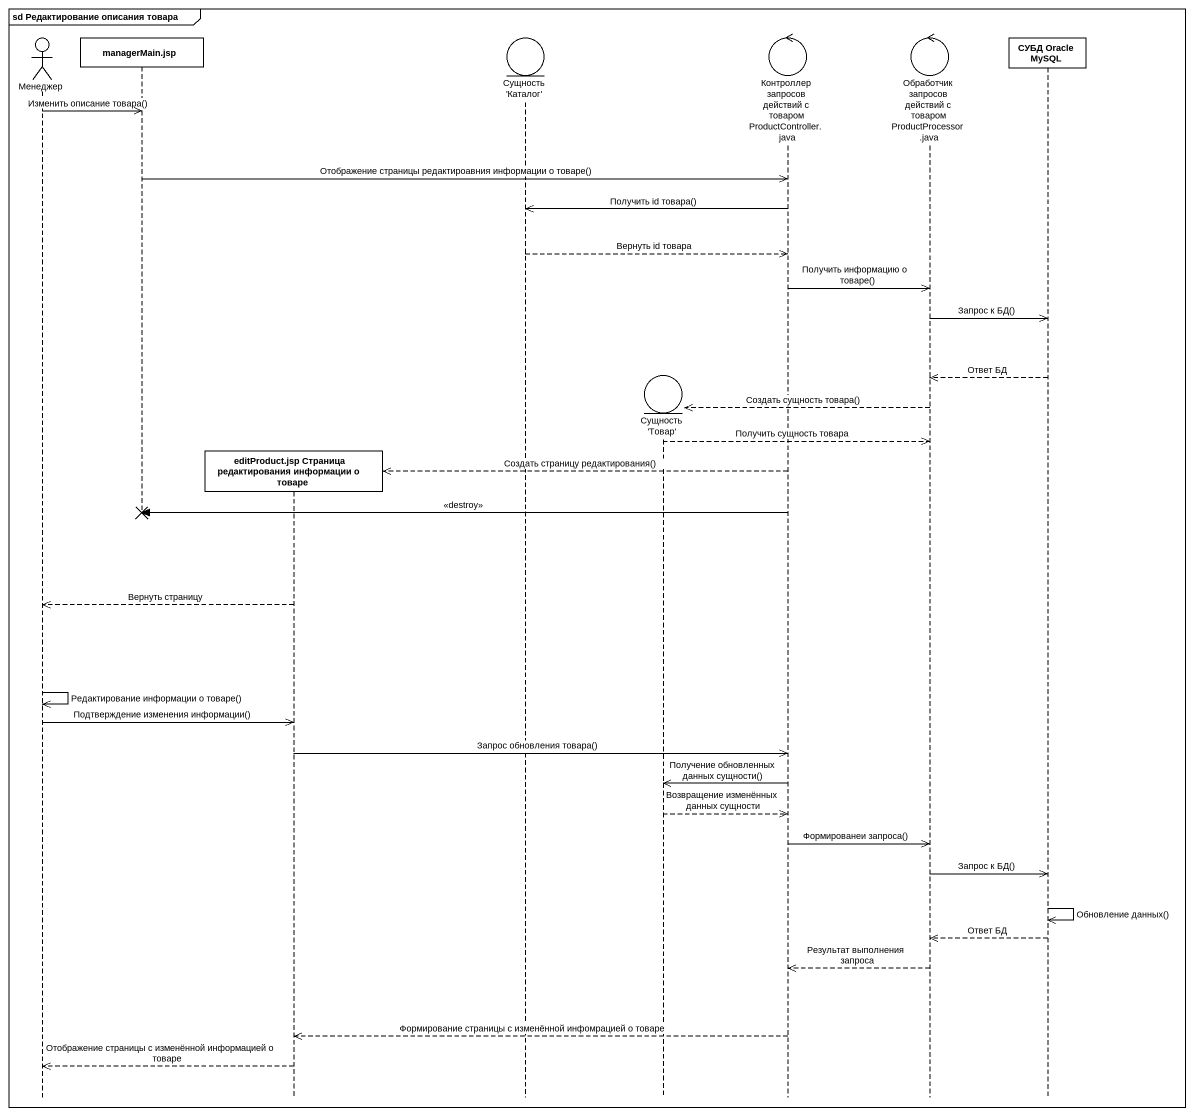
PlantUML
@startuml
mainframe sd Редактирование описания товара
hide footbox
actor Менеджер
participant "managerMain.jsp" as managerMain_jsp
participant "editProduct.jsp Страница редактирования информации о товаре" as editProduct_jsp_Страница
entity "Сущность 'Каталог'" as Сущность_Каталог
entity "Сущность 'Товар'" as Сущность_Товар
control "Контроллер запросов действий с товаром ProductController.java" as Контроллер_запросов
control "Обработчик запросов действий с товаром ProductProcessor.java" as Обработчик_запросов
participant "СУБД Oracle MySQL" as СУБД_Oracle_MySQL

Менеджер ->> managerMain_jsp : Изменить описание товара()
managerMain_jsp ->> Контроллер_запросов : Отображение страницы редактироавния информации о товаре()
Контроллер_запросов ->> Сущность_Каталог : Получить id товара()
Сущность_Каталог -->> Контроллер_запросов : Вернуть id товара
Контроллер_запросов ->> Обработчик_запросов : Получить информацию о товаре()
Обработчик_запросов ->> СУБД_Oracle_MySQL : Запрос к БД()
СУБД_Oracle_MySQL -->> Обработчик_запросов : Ответ БД
Обработчик_запросов -->> Сущность_Товар ** : Создать сущность товара()
Сущность_Товар -->> Обработчик_запросов : Получить сущность товара
Контроллер_запросов -->> editProduct_jsp_Страница ** : Создать страницу редактирования()
Контроллер_запросов -> managerMain_jsp !! : <<destroy>>
editProduct_jsp_Страница -->> Менеджер : Вернуть страницу
Менеджер ->> Менеджер : Редактирование информации о товаре()
Менеджер ->> editProduct_jsp_Страница : Подтверждение изменения информации()
editProduct_jsp_Страница ->> Контроллер_запросов : Запрос обновления товара()
Контроллер_запросов ->> Сущность_Товар : Получение обновленных данных сущности()
Сущность_Товар -->> Контроллер_запросов : Возвращение изменённых данных сущности
Контроллер_запросов ->> Обработчик_запросов : Формированеи запроса()
Обработчик_запросов ->> СУБД_Oracle_MySQL : Запрос к БД()
СУБД_Oracle_MySQL ->> СУБД_Oracle_MySQL : Обновление данных()
СУБД_Oracle_MySQL -->> Обработчик_запросов : Ответ БД
Обработчик_запросов -->> Контроллер_запросов : Результат выполнения запроса
Контроллер_запросов -->> editProduct_jsp_Страница : Формирование страницы с изменённой инфомрацией о товаре
editProduct_jsp_Страница -->> Менеджер : Отображение страницы с изменённой информацией о товаре
@enduml
